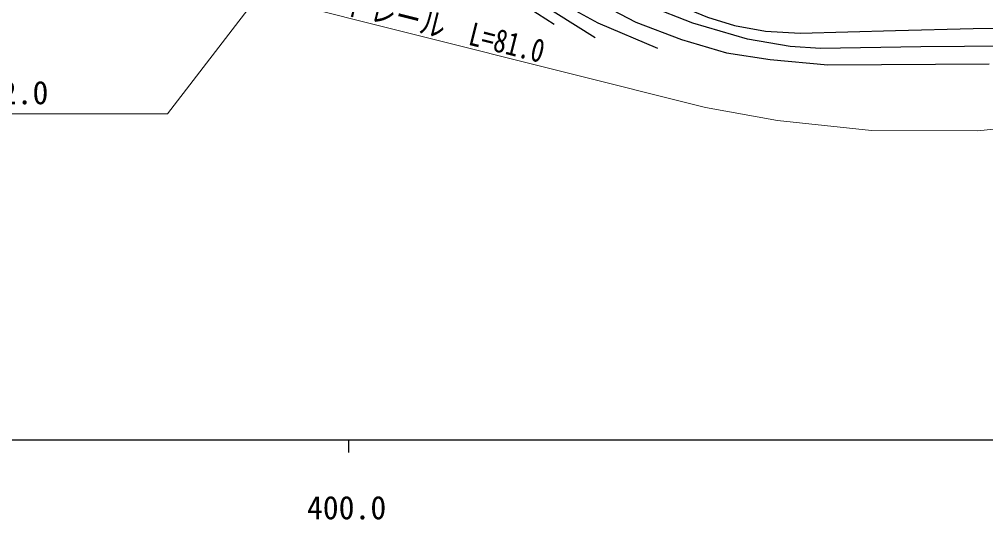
# Model space of a CAD drawing. Units: millimetres, scale not verified. Extents: x 40000 to 680000, y 20000 to 380000.
# Drawn here: x 442133 to 518053, y 198715 to 238023 of the extents above; entities that cross this region are included whole.
import ezdxf
from ezdxf.enums import TextEntityAlignment as Align

# ---------------------------------------------------------------- set-up
doc = ezdxf.new("R2010")
doc.units = ezdxf.units.MM
doc.header["$LTSCALE"] = 1000
for name, color, linetype, lineweight in [('M-BGD', 7, 'Continuous', 25), ('M-STR-HTXT', 7, 'Continuous', 13), ('M-TTL-BAND', 7, 'Continuous', 25)]:
    doc.layers.add(name, color=color, linetype=linetype, lineweight=lineweight)
doc.styles.add('ＭＳ ゴシック', font='')
doc.styles.get('ＭＳ ゴシック').set_extended_font_data('MS Gothic')

msp = doc.modelspace()

# ---------------------------------------------------------------- linework, layer by layer
at = {"layer": 'M-BGD'}
for points in [[(439759, 250312), (445053, 248040), (449821, 246513), (452092, 246039), (454494, 246111), (456752, 246658), (460741, 248255), (463744, 249286), (465951, 250025), (468182, 250412), (470369, 250413), (472744, 250124), (475048, 249386), (477776, 247927), (484379, 244053), (488786, 241591), (493272, 239406), (496210, 238193), (498309, 237534), (500761, 237090), (503488, 236937), (510979, 237144), (517080, 237300), (524290, 237398)], [(536910, 235801), (532103, 235981), (523252, 235929), (512957, 235863), (505088, 235733), (502682, 235878), (499340, 236452), (495057, 237733), (491566, 239085), (484029, 243374), (478653, 246393), (475960, 247872), (473727, 248503), (471630, 248705), (468653, 248521), (465338, 247796), (461806, 246636), (458434, 245474), (456668, 245113), (454588, 244942), (452503, 244882)], [(455522, 244293), (457950, 244435), (459902, 244960), (462489, 246128), (464881, 246873), (466589, 247255), (468560, 247544), (470302, 247612), (471992, 247399), (474603, 246727), (477515, 245422), (480314, 243916), (484839, 241029), (487514, 239391), (490557, 237796), (494166, 236445), (497695, 235400), (501112, 234872), (505640, 234448), (518333, 234522)], [(457909, 243564), (459643, 244010), (461924, 244811), (464845, 246071), (466768, 246707), (468715, 246969), (470167, 246858), (472290, 246379), (475335, 245196), (479332, 243125), (481623, 241611), (485277, 238995), (487589, 237742), (492283, 235754)], [(459129, 242626), (461615, 243817), (465041, 245243), (467184, 245468), (469448, 245672), (472582, 245230), (475187, 244157), (481198, 240485), (487383, 236588)], [(484165, 237610), (481546, 239286), (477325, 241904), (473838, 243825), (472086, 244541), (470710, 244899), (469353, 245031), (466262, 244597), (463448, 243762), (461220, 242503)]]:
    msp.add_lwpolyline(points, dxfattribs=at)
at = {"layer": 'M-STR-HTXT'}
for points in [[(474026, 256918), (453778, 230608), (417665, 230608)], [(442182, 244599), (450696, 242477), (496049, 231106), (501700, 230066), (509087, 229292), (517427, 229257), (525625, 230126), (532809, 231671)]]:
    msp.add_lwpolyline(points, dxfattribs=at)
at = {"layer": 'M-TTL-BAND'}
for p, q in [((40000, 205000), (579000, 205000)), ((468000, 205000), (468000, 204000))]:
    msp.add_line(p, q, dxfattribs=at)

# ---------------------------------------------------------------- texts
at = {"layer": 'M-STR-HTXT', "style": 'ＭＳ ゴシック', "width": 0.8}
msp.add_text('ガードレール\u3000L=81.0', height=1833, rotation=345.924, dxfattribs=at).set_placement((473296, 236489), align=Align.BOTTOM_CENTER)
at = {"layer": 'M-STR-HTXT', "style": 'ＭＳ ゴシック'}
msp.add_text('ヒューム管φ300 L=12.0', height=1833, dxfattribs=at).set_placement((444416, 230801), align=Align.BOTTOM_RIGHT)
at = {"layer": 'M-TTL-BAND', "style": 'ＭＳ ゴシック'}
msp.add_text('400.0', height=1833, dxfattribs=at).set_placement((467844, 198195), align=Align.BOTTOM_CENTER)

doc.saveas('drawing.dxf')
